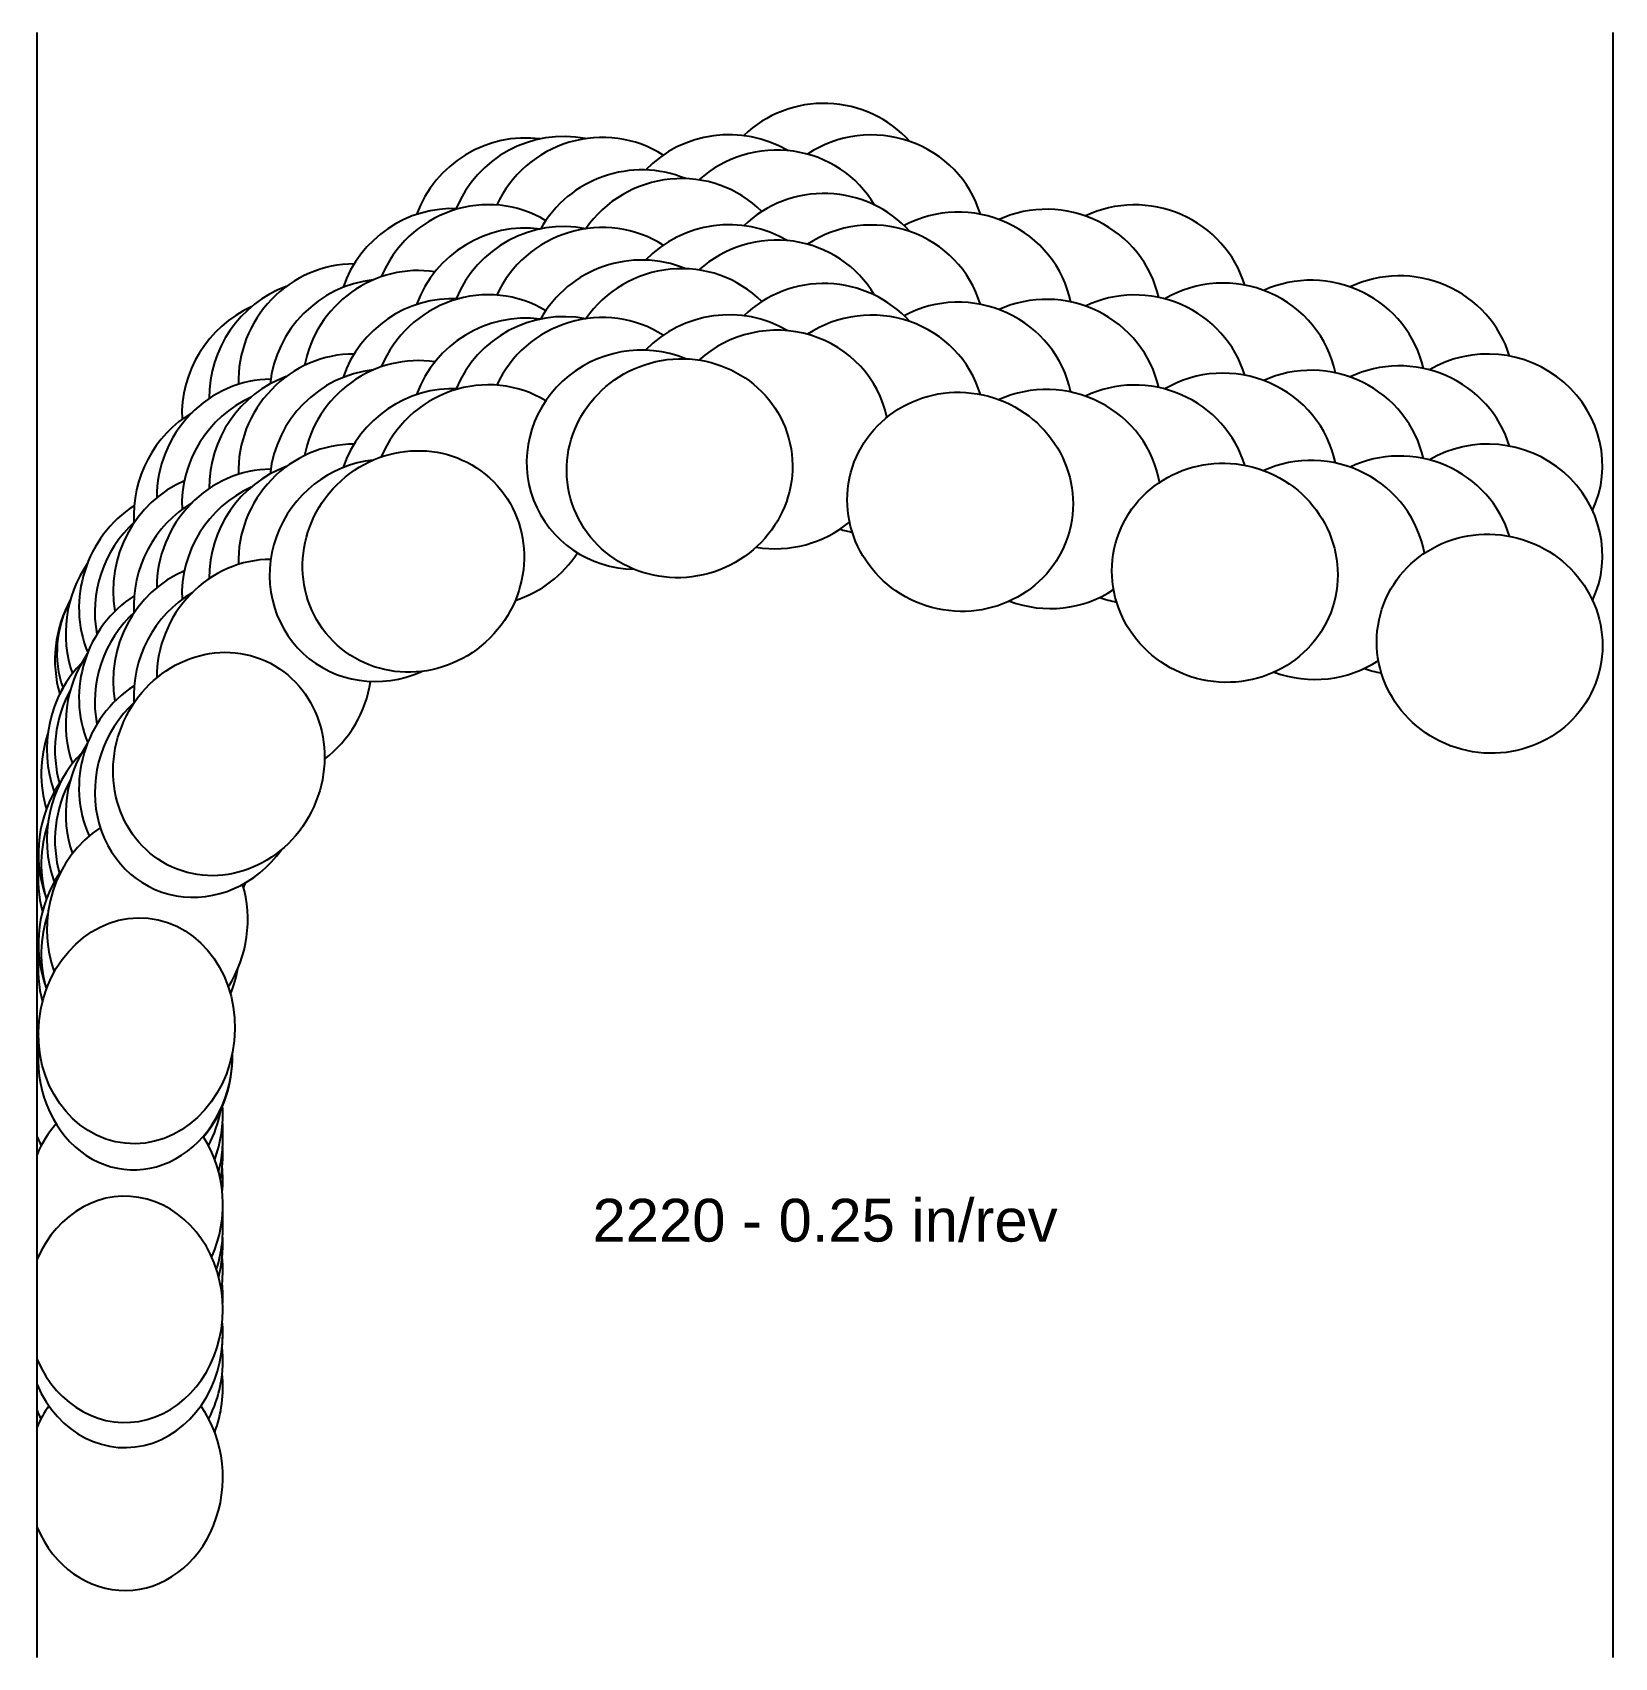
# Model space of a CAD drawing. Header units: inches. Extents: x -4.39 to 0, y -3.35 to 1.16.
import ezdxf
from ezdxf.enums import TextEntityAlignment as Align

# ---------------------------------------------------------------- set-up
doc = ezdxf.new("R2010")
doc.units = ezdxf.units.IN
doc.header["$MEASUREMENT"] = 0
for name, color, linetype, true_color in [('Blade_1', 30, 'Continuous', 0xff7f00), ('Blade_2', 7, 'Continuous', 0xcccc00), ('Blade_3', 7, 'Continuous', 0x00cc00), ('Blade_4', 7, 'Continuous', 0x00cccc), ('Blade_5', 7, 'Continuous', 0x0066cc), ('Blade_6', 190, 'Continuous', 0x7f00ff), ('Blade_7', 7, 'Continuous', 0xcc00cc)]:
    doc.layers.add(name, color=color, linetype=linetype, true_color=true_color)
doc.layers.add('Gage_Line', color=7, linetype='Continuous')
doc.styles.get("Standard").update_dxf_attribs({"font": 'arial.ttf'})

msp = doc.modelspace()

# ---------------------------------------------------------------- linework, layer by layer
at = {"layer": 'Blade_1'}
for centre, major_axis, ratio, start_param, end_param in [((-2.5913, 0.4462), (0.3025, 0.0843), 0.965006, 6.776547, 8.571391), ((-1.8126, 0.3529), (0.3033, -0.0813), 0.965926, 6.735055, 8.626335), ((-3.3303, 0.1875), (0.2224, 0.2217), 0.957471, 6.896172, 8.476282), ((-2.5913, 0.1962), (0.3025, 0.0843), 0.965006, 6.776547, 8.571391), ((-1.0777, 0.156), (0.3033, -0.0813), 0.965926, 6.73498, 8.669076), ((-1.8126, 0.1029), (0.3033, -0.0813), 0.965926, 6.735055, 8.626335), ((-0.3428, -0.0409), (0.3033, -0.0813), 0.965926, 6.11267, 8.669076), ((-3.3303, -0.0625), (0.2224, 0.2217), 0.957471, 6.896172, 8.476282), ((-1.0777, -0.094), (0.3033, -0.0813), 0.965926, 6.73498, 8.669076), ((-0.3428, -0.2909), (0.3033, -0.0813), 0.965926, 6.11267, 8.669076), ((-3.8703, -0.3747), (0.1296, 0.286), 0.920681, 7.071816, 8.496727), ((-3.8703, -0.6247), (0.1296, 0.286), 0.920681, 7.071816, 8.496727), ((-4.0984, -1.1151), (0.032, 0.3124), 0.867177, 1.020509, 2.05475), ((-4.0984, -1.3651), (0.032, 0.3124), 0.867177, 7.303695, 8.337935), ((-4.1311, -1.8883), (0, 0.314), 0.866025, 4.668568, 4.777422), ((-4.1311, -2.3883), (0, 0.314), 0.866025, 2.028953, 7.395826), ((-4.1311, -2.1383), (0, 0.314), 0.866025, 4.668568, 4.777422)]:
    msp.add_ellipse(centre, major_axis=major_axis, ratio=ratio, start_param=start_param, end_param=end_param, dxfattribs=at)
for centre, major_axis, ratio in [((-2.5913, -0.0538), (0.3025, 0.0843), 0.965006), ((-1.8126, -0.1471), (0.3033, -0.0813), 0.965926), ((-3.3303, -0.3125), (0.2224, 0.2217), 0.957471), ((-1.0777, -0.344), (0.3033, -0.0813), 0.965926), ((-0.3428, -0.5409), (0.3033, -0.0813), 0.965926), ((-3.8703, -0.8747), (0.1296, 0.286), 0.920681), ((-4.0984, -1.6151), (0.032, 0.3124), 0.867177)]:
    msp.add_ellipse(centre, major_axis=major_axis, ratio=ratio, dxfattribs=at)
at = {"layer": 'Blade_2'}
for centre, major_axis, ratio, start_param, end_param in [((-2.7032, 0.4698), (0.2948, 0.1082), 0.964672, 0.805854, 2.298985), ((-2.7032, 0.2198), (0.2948, 0.1082), 0.964672, 0.805854, 2.298985), ((-3.4229, 0.1624), (0.2064, 0.2366), 0.957011, 0.799994, 2.208823), ((-2.7032, -0.0302), (0.2948, 0.1082), 0.964672, 0.805854, 4.329108), ((-3.4229, -0.0876), (0.2064, 0.2366), 0.957011, 0.799994, 2.208823), ((-3.4229, -0.3376), (0.2064, 0.2366), 0.957011, 0.799994, 4.2678), ((-3.9238, -0.4342), (0.116, 0.2918), 0.913741, 1.079245, 2.180657), ((-3.9238, -0.6842), (0.116, 0.2918), 0.913741, 1.079245, 2.180657), ((-3.9238, -0.9342), (0.116, 0.2918), 0.913741, 1.079245, 4.448384), ((-4.1021, -1.1873), (0.0179, 0.3135), 0.858636, 1.515366, 1.935694), ((-4.1021, -1.4373), (0.0179, 0.3135), 0.858636, 1.515366, 1.935694), ((-4.1021, -1.6873), (0.0179, 0.3135), 0.858636, 1.515366, 4.798933), ((-4.1311, -1.958), (0, 0.314), 0.866025, 4.488425, 4.779638), ((-4.1311, -2.208), (0, 0.314), 0.866025, 4.421208, 4.779638), ((-4.1311, -2.458), (0, 0.314), 0.866025, 2.028953, 4.823624)]:
    msp.add_ellipse(centre, major_axis=major_axis, ratio=ratio, start_param=start_param, end_param=end_param, dxfattribs=at)
at = {"layer": 'Blade_3'}
for centre, major_axis, ratio, start_param, end_param in [((-2.3236, 0.5259), (0.3124, 0.0314), 0.965599, 6.699994, 8.506959), ((-3.133, 0.3709), (0.2484, 0.192), 0.963027, 6.632955, 8.393241), ((-1.5676, 0.3608), (0.3033, -0.0813), 0.965926, 6.749948, 8.560085), ((-2.3236, 0.2759), (0.3124, 0.0314), 0.965599, 6.699994, 8.506959), ((-0.8328, 0.1639), (0.3033, -0.0813), 0.965926, 6.750022, 8.559925), ((-3.133, 0.1209), (0.2484, 0.192), 0.963027, 6.632955, 8.393241), ((-1.5676, 0.1108), (0.3033, -0.0813), 0.965926, 6.749948, 8.560085), ((-2.3236, 0.0259), (0.3124, 0.0314), 0.965599, 6.384532, 8.506959), ((-0.8328, -0.0861), (0.3033, -0.0813), 0.965926, 6.750022, 8.559925), ((-3.7441, -0.1158), (0.1563, 0.2724), 0.933836, 6.773939, 8.409814), ((-3.133, -0.1291), (0.2484, 0.192), 0.963027, 6.632955, 8.393241), ((-1.5676, -0.1392), (0.3033, -0.0813), 0.965926, 6.706555, 8.560085), ((-0.8328, -0.3361), (0.3033, -0.0813), 0.965926, 6.706355, 8.559925), ((-3.7441, -0.3658), (0.1563, 0.2724), 0.933836, 6.773939, 8.409814), ((-2.3236, 0.0259), (0.3124, 0.0314), 0.965599, 4.439151, 5.32362), ((-3.7441, -0.6158), (0.1563, 0.2724), 0.933836, 6.773939, 8.409814), ((-3.133, -0.1291), (0.2484, 0.192), 0.963027, 4.352119, 5.060368), ((-1.5676, -0.1392), (0.3033, -0.0813), 0.965926, 4.613954, 5.5821), ((-4.0689, -0.8208), (0.0602, 0.3082), 0.883606, 7.203337, 8.4581), ((-0.8328, -0.3361), (0.3033, -0.0813), 0.965926, 4.614141, 5.58245), ((-4.1171, -0.7973), (0.061, 0.2589), 0.841004, 1.235693, 1.30979), ((-3.7441, -0.6158), (0.1563, 0.2724), 0.933836, 4.287166, 5.107783), ((-4.0689, -1.0708), (0.0602, 0.3082), 0.883606, 7.203337, 8.4581), ((-4.0689, -1.3208), (0.0602, 0.3082), 0.883606, 6.987343, 8.4581), ((-4.0689, -1.3208), (0.0602, 0.3082), 0.883606, 4.297621, 5.249948), ((-4.1311, -1.8475), (0, 0.314), 0.866025, 4.302956, 4.788178), ((-4.1311, -2.0975), (0, 0.314), 0.866025, 7.060877, 7.395826), ((-4.1311, -2.0975), (0, 0.314), 0.866025, 4.230927, 5.358422), ((-4.1311, -2.0975), (0, 0.314), 0.866025, 8.312138, 8.335445), ((-4.1311, -2.3546), (0, 0.314), 0.866025, 4.658686, 4.831818), ((-4.1311, -2.6046), (0, 0.314), 0.866025, 4.302956, 4.831818), ((-4.1311, -2.8546), (0, 0.314), 0.866025, 0.887316, 1.112641), ((-4.1311, -2.8546), (0, 0.314), 0.866025, 2.028953, 5.395869)]:
    msp.add_ellipse(centre, major_axis=major_axis, ratio=ratio, start_param=start_param, end_param=end_param, dxfattribs=at)
at = {"layer": 'Blade_4'}
for centre, major_axis, ratio, start_param, end_param in [((-2.4576, 0.5684), (0.3085, 0.0584), 0.965332, 0.831074, 2.204341), ((-3.2335, 0.3592), (0.2338, 0.2096), 0.96258, 0.768375, 2.098729), ((-2.4576, 0.3184), (0.3085, 0.0584), 0.965332, 0.831074, 2.204341), ((-3.2335, 0.1092), (0.2338, 0.2096), 0.96258, 0.768375, 2.098729), ((-2.4576, 0.0684), (0.3085, 0.0584), 0.965332, 0.831074, 2.204341), ((-3.2335, -0.1408), (0.2338, 0.2096), 0.96258, 0.768375, 2.098729), ((-3.8104, -0.1662), (0.1429, 0.2796), 0.927375, 0.973204, 2.138349), ((-3.8104, -0.4162), (0.1429, 0.2796), 0.927375, 0.973204, 2.138349), ((-3.8104, -0.6662), (0.1429, 0.2796), 0.927375, 0.973204, 2.138349), ((-4.0873, -0.8904), (0.0462, 0.3106), 0.875514, 1.372302, 2.060094), ((-4.0873, -1.1404), (0.0462, 0.3106), 0.875514, 1.372302, 2.060094), ((-4.0873, -1.3904), (0.0462, 0.3106), 0.875514, 1.372302, 2.060094), ((-4.0873, -1.3904), (0.0462, 0.3106), 0.875514, 4.438797, 4.675136), ((-4.1311, -1.9158), (0, 0.314), 0.866025, 4.418899, 4.821399), ((-4.1311, -2.1658), (0, 0.314), 0.866025, 4.350243, 4.821399)]:
    msp.add_ellipse(centre, major_axis=major_axis, ratio=ratio, start_param=start_param, end_param=end_param, dxfattribs=at)
at = {"layer": 'Blade_5'}
for centre, major_axis, ratio, start_param, end_param in [((-2.8139, 0.5596), (0.2853, 0.1311), 0.964295, 6.833752, 8.585515), ((-2.0582, 0.5679), (0.3139, -0.0057), 0.965905, 6.579362, 8.474831), ((-1.3227, 0.373), (0.3033, -0.0813), 0.965926, 6.824393, 8.578271), ((-2.0582, 0.3179), (0.3139, -0.0057), 0.965905, 6.579362, 8.474831), ((-2.8139, 0.3096), (0.2853, 0.1311), 0.964295, 6.833752, 8.585515), ((-3.511, 0.2048), (0.1944, 0.2466), 0.951626, 6.921856, 8.580278), ((-0.5878, 0.1761), (0.3033, -0.0813), 0.965926, 6.824393, 8.578423), ((-1.3227, 0.123), (0.3033, -0.0813), 0.965926, 6.824393, 8.578271), ((-2.8139, 0.0596), (0.2853, 0.1311), 0.964295, 6.833752, 8.585515), ((-2.0582, 0.0679), (0.3139, -0.0057), 0.965905, 6.579362, 8.474831), ((-3.511, -0.0452), (0.1944, 0.2466), 0.951626, 6.921856, 8.580278), ((-0.5878, -0.0739), (0.3033, -0.0813), 0.965926, 6.824393, 8.578423), ((-1.3227, -0.127), (0.3033, -0.0813), 0.965926, 6.824393, 8.578271), ((-3.511, -0.2952), (0.1944, 0.2466), 0.951626, 6.921856, 8.580278), ((-0.5878, -0.3239), (0.3033, -0.0813), 0.965926, 6.824393, 8.578423), ((-3.9706, -0.4234), (0.1022, 0.2969), 0.90656, 7.133027, 8.631296), ((-2.0582, 0.0679), (0.3139, -0.0057), 0.965905, 4.445683, 4.55681), ((-3.9706, -0.6734), (0.1022, 0.2969), 0.90656, 7.133027, 8.631296), ((-1.3227, -0.127), (0.3033, -0.0813), 0.965926, 4.631579, 4.787901), ((-0.5878, -0.3239), (0.3033, -0.0813), 0.965926, 4.631385, 4.787901), ((-3.9706, -0.9234), (0.1022, 0.2969), 0.90656, 7.133027, 8.663749), ((-4.1021, -1.186), (0.0015, 0.314), 0.858636, 7.749383, 7.840948), ((-4.1021, -1.436), (0.0015, 0.314), 0.858636, 7.749383, 7.840948), ((-4.1021, -1.686), (0.0015, 0.314), 0.858636, 7.749383, 7.840948), ((-4.1021, -1.686), (0.0015, 0.314), 0.858636, 3.9236, 4.675322), ((-4.1311, -1.9541), (0, 0.314), 0.866025, 4.591625, 4.773416), ((-4.1311, -2.2041), (0, 0.314), 0.866025, 4.591625, 4.773416), ((-4.1311, -2.4541), (0, 0.314), 0.866025, 4.591625, 4.817378)]:
    msp.add_ellipse(centre, major_axis=major_axis, ratio=ratio, start_param=start_param, end_param=end_param, dxfattribs=at)
at = {"layer": 'Blade_6'}
for centre, major_axis, ratio, start_param, end_param in [((-2.9227, 0.5614), (0.2745, 0.1525), 0.963902, 0.850753, 2.267123), ((-2.9227, 0.3114), (0.2745, 0.1525), 0.963902, 0.848126, 2.267123), ((-3.5941, 0.1609), (0.182, 0.2559), 0.945967, 0.942501, 2.231519), ((-2.9227, 0.0614), (0.2745, 0.1525), 0.963902, 0.848126, 2.267123), ((-3.5941, -0.0891), (0.182, 0.2559), 0.945967, 0.942501, 2.231519), ((-3.5941, -0.3391), (0.182, 0.2559), 0.945967, 0.942501, 2.231519), ((-4.0105, -0.4958), (0.0883, 0.3013), 0.899141, 1.224999, 2.250457), ((-4.0105, -0.7458), (0.0883, 0.3013), 0.899141, 1.224999, 2.250457), ((-4.0105, -0.9958), (0.0883, 0.3013), 0.899141, 1.224999, 2.250457), ((-4.1311, -1.2706), (0, 0.314), 0.866025, 1.081758, 1.112641), ((-4.1311, -1.5206), (0, 0.314), 0.866025, 1.081758, 1.112641), ((-4.1311, -1.7706), (0, 0.314), 0.866025, 1.081758, 1.112641), ((-4.1311, -1.7706), (0, 0.314), 0.866025, 4.165048, 4.506013), ((-4.1311, -1.7706), (0, 0.314), 0.866025, 2.028953, 2.118138), ((-4.1311, -2.0297), (0, 0.314), 0.866025, 4.604344, 4.833154), ((-4.1311, -2.2797), (0, 0.314), 0.866025, 4.538695, 4.833154), ((-4.1311, -2.5297), (0, 0.314), 0.866025, 4.168774, 4.833154), ((-4.1311, -2.5297), (0, 0.314), 0.866025, 2.028953, 2.114412)]:
    msp.add_ellipse(centre, major_axis=major_axis, ratio=ratio, start_param=start_param, end_param=end_param, dxfattribs=at)
at = {"layer": 'Blade_7'}
for centre, major_axis, ratio, start_param, end_param in [((-2.1902, 0.6555), (0.3139, -0.0073), 0.965793, 0.735044, 2.382861), ((-3.0293, 0.5568), (0.2621, 0.1729), 0.963478, 0.838223, 2.230274), ((-2.1902, 0.4055), (0.3139, -0.0073), 0.965793, 0.735044, 2.382861), ((-3.0293, 0.3068), (0.2621, 0.1729), 0.963478, 0.83633, 2.230274), ((-2.1902, 0.1555), (0.3139, -0.0073), 0.965793, 0.735044, 2.382861), ((-3.672, 0.1125), (0.1692, 0.2645), 0.940024, 0.966371, 2.211475), ((-3.0293, 0.0568), (0.2621, 0.1729), 0.963478, 0.83633, 2.230274), ((-3.672, -0.1375), (0.1692, 0.2645), 0.940024, 0.966371, 2.211475), ((-3.672, -0.3875), (0.1692, 0.2645), 0.940024, 0.966371, 2.211475), ((-4.0433, -0.5699), (0.0743, 0.3051), 0.891489, 1.274853, 2.148144), ((-4.0902, -0.5438), (0.0734, 0.2557), 0.850201, 1.318253, 2.282962), ((-4.0433, -0.8199), (0.0743, 0.3051), 0.891489, 1.274853, 2.148144), ((-4.0433, -1.0699), (0.0743, 0.3051), 0.891489, 1.274853, 2.148144), ((-4.0433, -1.0699), (0.0743, 0.3051), 0.891489, 4.436395, 4.483335), ((-4.1311, -1.8466), (0, 0.314), 0.866025, 4.301461, 4.785794), ((-4.1311, -2.1046), (0, 0.314), 0.866025, 4.658747, 4.72376), ((-4.1311, -2.3546), (0, 0.314), 0.866025, 4.658747, 4.831879), ((-4.1311, -2.6046), (0, 0.314), 0.866025, 4.303023, 4.831879)]:
    msp.add_ellipse(centre, major_axis=major_axis, ratio=ratio, start_param=start_param, end_param=end_param, dxfattribs=at)
at = {"layer": 'Gage_Line'}
for p, q in [((-4.375, -3.3546), (-4.375, 1.1555)), ((0, -3.3546), (0, 1.1555))]:
    msp.add_line(p, q, dxfattribs=at)

# ---------------------------------------------------------------- texts
msp.add_text('2220 - 0.25 in/rev', height=0.11875).set_placement((-2.1875, -2.1409), align=Align.MIDDLE_CENTER)

doc.saveas('drawing.dxf')
